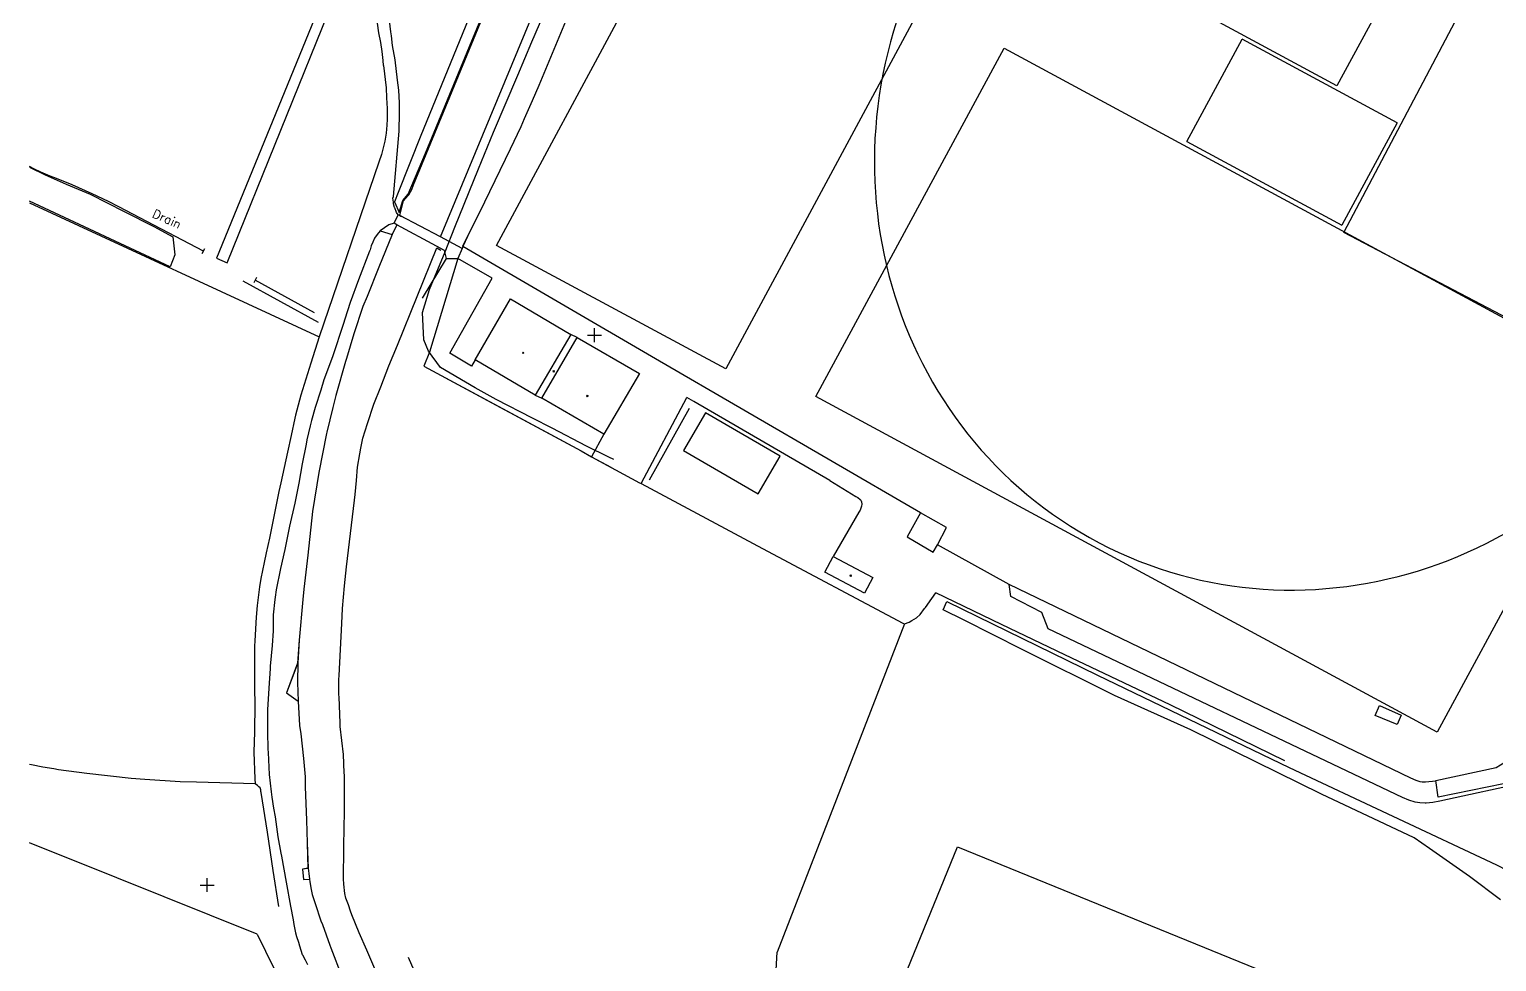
# Model space of a CAD drawing. Header units: millimetres. Extents: x 521005098 to 522149999836, y 174611071 to 175300000107.
# Drawn here: x 521550000236 to 521803461790, y 174911895531 to 175072956988 of the extents above; entities that cross this region are included whole.
import ezdxf

# ---------------------------------------------------------------- set-up
doc = ezdxf.new("R2010")
doc.units = ezdxf.units.MM
doc.header["$LTSCALE"] = 200
for name, color, linetype in [('0-35TEXT', 3, 'Continuous'), ('siteplan$0$0-35TEXT', 3, 'Continuous'), ('siteplan$0$siteplan$0$10', 1, 'Continuous'), ('siteplan$0$siteplan$0$14', 1, 'Continuous'), ('siteplan$0$siteplan$0$15', 1, 'Continuous'), ('siteplan$0$siteplan$0$18', 1, 'Continuous'), ('siteplan$0$siteplan$0$19', 1, 'Continuous'), ('siteplan$0$siteplan$0$20', 1, 'Continuous'), ('siteplan$0$siteplan$0$21', 1, 'Continuous'), ('siteplan$0$siteplan$0$23', 1, 'Continuous'), ('siteplan$0$siteplan$0$28', 1, 'Continuous'), ('siteplan$0$siteplan$0$34', 1, 'Continuous'), ('siteplan$0$siteplan$0$36', 1, 'Continuous'), ('siteplan$0$siteplan$0$37', 1, 'Continuous'), ('siteplan$0$siteplan$0$5', 1, 'Continuous'), ('siteplan$0$siteplan$0$8', 1, 'Continuous'), ('siteplan$0$siteplan$0$9', 1, 'Continuous')]:
    doc.layers.add(name, color=color, linetype=linetype)
doc.layers.get('siteplan$0$0-35TEXT').off()
doc.styles.add('siteplan$0$siteplan$0$TXT', font='txt.shx')

# ---------------------------------------------------------------- blocks, each defined once
blk = doc.blocks.new('siteplan$0$siteplan')
at = {"layer": 'siteplan$0$siteplan$0$10', "color": 8}
for p, q in [((21153.25, 75000), (21138, 74963.25)), ((21110.38, 74972.38), (21110.12, 74974)), ((21112.44, 74972.5), (21112.12, 74975.44)), ((21110.69, 74970.69), (21110.38, 74972.38)), ((21112.56, 74971.81), (21112.44, 74972.5)), ((21112.75, 74970.19), (21112.56, 74971.81)), ((21110.94, 74969.12), (21110.69, 74970.69)), ((21111.12, 74967.56), (21110.94, 74969.12)), ((21113.19, 74967.69), (21112.75, 74970.19)), ((21111.19, 74966.69), (21111.12, 74967.56)), ((21111.19, 74966.69), (21111.62, 74962.88)), ((21113.62, 74964.19), (21113.19, 74967.69)), ((21113.81, 74962.44), (21113.62, 74964.19)), ((21111.62, 74962.88), (21111.69, 74961.12)), ((21113.94, 74960.25), (21113.81, 74962.44)), ((21138, 74963.25), (21136.88, 74960.62)), ((21111.69, 74961.12), (21111.81, 74959.31)), ((21111.81, 74959.31), (21111.81, 74957.44)), ((21113.94, 74958.56), (21113.94, 74960.25)), ((21136.88, 74960.62), (21135.5, 74957.5)), ((21111.75, 74956.38), (21111.62, 74955)), ((21111.81, 74957.44), (21111.75, 74956.38)), ((21113.88, 74955.38), (21113.94, 74958.56)), ((21135.5, 74957.5), (21134.88, 74956.12)), ((21111.62, 74955), (21111.38, 74953.62)), ((21112.88, 74944.06), (21113.88, 74955.38)), ((21134.88, 74956.12), (21133.06, 74952.25)), ((21110.81, 74951.31), (21110.38, 74950)), ((21111.38, 74953.62), (21110.81, 74951.31)), ((21133.06, 74952.25), (21128.62, 74943.12)), ((21110.38, 74950), (21100.06, 74919.81)), ((21112.81, 74943.81), (21112.88, 74944.06)), ((21112.88, 74943.12), (21112.81, 74943.81)), ((21050, 74942.97), (21100.06, 74919.81)), ((21112.88, 74942.81), (21112.88, 74943.12)), ((21113.06, 74942.19), (21112.88, 74942.81)), ((21113.12, 74942.12), (21113.06, 74942.19)), ((21113.44, 74941.31), (21113.12, 74942.12)), ((21113.69, 74940.94), (21113.44, 74941.31)), ((21128.62, 74943.12), (21125.69, 74937.19)), ((21112.12, 74939.19), (21110.62, 74938.12)), ((21113, 74939.5), (21112.12, 74939.19)), ((21113, 74939.5), (21113.69, 74940.94)), ((21113.5, 74939.19), (21113, 74939.5)), ((21120.31, 74935.5), (21113.5, 74939.19)), ((21114, 74940.81), (21113.69, 74940.94)), ((21121, 74937.12), (21114, 74940.81)), ((21109.31, 74936.19), (21109.06, 74935.56)), ((21109.62, 74936.88), (21109.31, 74936.19)), ((21110.06, 74937.5), (21109.62, 74936.88)), ((21110.62, 74938.12), (21110.06, 74937.5)), ((21122.5, 74936.31), (21121, 74937.12)), ((21124.75, 74935.12), (21122.5, 74936.31)), ((21125.69, 74937.19), (21124.88, 74935.44)), ((21108.75, 74934.62), (21106.88, 74929.69)), ((21108.88, 74934.88), (21108.75, 74934.62)), ((21109.06, 74935.56), (21108.88, 74934.88)), ((21117.94, 74926.5), (21122.06, 74933.38)), ((21124, 74933.38), (21119.12, 74917.19)), ((21121.69, 74934.75), (21120.31, 74935.5)), ((21122.06, 74933.38), (21121.69, 74934.75)), ((21122.06, 74933.38), (21124, 74933.38)), ((21124.75, 74935.12), (21124, 74933.38)), ((21124.88, 74935.44), (21124.75, 74935.12)), ((21086.88, 74929.5), (21099.88, 74922.38)), ((21106.88, 74929.69), (21105.44, 74925.75)), ((21105.44, 74925.75), (21104.5, 74922.88)), ((21104.25, 74922.12), (21102.38, 74916.38)), ((21104.5, 74922.88), (21104.25, 74922.12)), ((21100.06, 74919.81), (21098.62, 74915.31)), ((21102.38, 74916.38), (21100.88, 74912.38)), ((21119.12, 74917.19), (21118.12, 74914.75)), ((21098.62, 74915.31), (21096.88, 74909.75)), ((21118.12, 74914.75), (21145.31, 74900.12)), ((21100.38, 74910.62), (21099.38, 74907.62)), ((21100.88, 74912.38), (21100.38, 74910.62)), ((21096.88, 74909.75), (21096, 74906.31)), ((21095.88, 74905.81), (21095.25, 74902.81)), ((21096, 74906.31), (21095.88, 74905.81)), ((21099.38, 74907.62), (21098.75, 74905.38)), ((21098.5, 74904.44), (21097.94, 74902.06)), ((21098.75, 74905.38), (21098.5, 74904.44)), ((21095.25, 74902.81), (21094.62, 74899.94)), ((21097.81, 74901.31), (21097.12, 74897.88)), ((21097.94, 74902.06), (21097.81, 74901.31)), ((21094.62, 74899.94), (21093.44, 74894.62)), ((21145.31, 74900.12), (21147.12, 74899.12)), ((21147.12, 74899.12), (21150.44, 74897.31)), ((21097.12, 74897.88), (21096.56, 74894.56)), ((21093.12, 74893.12), (21091.94, 74887.38)), ((21093.44, 74894.62), (21093.12, 74893.12)), ((21096.56, 74894.56), (21095.88, 74891.12)), ((21095.88, 74891.12), (21094.94, 74887.12)), ((21091.94, 74887.38), (21091.5, 74885.06)), ((21094.94, 74887.12), (21094.12, 74883.12)), ((21091.5, 74885.06), (21090.88, 74882.5)), ((21094.12, 74883.12), (21093.38, 74879.81)), ((21090.56, 74880.88), (21090, 74878.06)), ((21090.88, 74882.5), (21090.56, 74880.88)), ((21090, 74878.06), (21089.75, 74876.62)), ((21093.38, 74879.81), (21092.62, 74876.12)), ((21089.75, 74876.62), (21089.38, 74873.44)), ((21092.62, 74876.12), (21092.44, 74874.88)), ((21089.38, 74873.44), (21089.19, 74871.38)), ((21092.38, 74874.44), (21092.12, 74871.81)), ((21092.44, 74874.88), (21092.38, 74874.44)), ((21089.19, 74871.38), (21088.94, 74867.31)), ((21092.12, 74871.81), (21092.12, 74870.31)), ((21092.12, 74870.31), (21092.12, 74869.06)), ((21092.12, 74869.06), (21091.94, 74866.5)), ((21088.94, 74867.31), (21088.88, 74866.38)), ((21088.88, 74866.38), (21088.88, 74862.38)), ((21091.94, 74866.5), (21091.62, 74862.94)), ((21091.62, 74862.56), (21091.38, 74859.12)), ((21091.62, 74862.94), (21091.62, 74862.56)), ((21096.38, 74863.5), (21094.44, 74858.31)), ((21088.88, 74862.38), (21088.88, 74860.38)), ((21088.88, 74860.38), (21088.94, 74855.12)), ((21091.38, 74859.12), (21091.12, 74855.38)), ((21094.44, 74858.31), (21096.44, 74856.88)), ((21088.94, 74855.12), (21088.88, 74852.88)), ((21091.12, 74855.38), (21091.12, 74851.62)), ((21088.88, 74852.88), (21088.88, 74851.62)), ((21088.88, 74851.62), (21088.75, 74848.06)), ((21091.12, 74851.62), (21091.19, 74848.62)), ((21088.75, 74848.06), (21088.94, 74843.5)), ((21091.19, 74848.62), (21091.25, 74848)), ((21091.25, 74848), (21091.44, 74844.25)), ((21050.38, 74845.88), (21050, 74845.95)), ((21052.31, 74845.5), (21050.38, 74845.88)), ((21054.25, 74845.19), (21052.31, 74845.5)), ((21055.06, 74845.06), (21054.25, 74845.19)), ((21059.94, 74844.38), (21055.06, 74845.06)), ((21067.56, 74843.56), (21059.94, 74844.38)), ((21069.94, 74843.38), (21067.56, 74843.56)), ((21076.06, 74842.94), (21069.94, 74843.38)), ((21078.88, 74842.88), (21076.06, 74842.94)), ((21089, 74842.62), (21078.88, 74842.88)), ((21088.94, 74843.5), (21089, 74842.62)), ((21091.44, 74844.25), (21091.75, 74841.25)), ((21091.75, 74841.25), (21091.88, 74840.31)), ((21091.88, 74840.31), (21092.19, 74838.44)), ((21092.19, 74838.44), (21092.44, 74836.94)), ((21092.44, 74836.94), (21092.81, 74834.31)), ((21065.12, 74826.38), (21050, 74832.42)), ((21092.81, 74834.31), (21092.94, 74833.44)), ((21092.94, 74833.44), (21093.44, 74830.62)), ((21093.44, 74830.62), (21093.56, 74830.12)), ((21093.56, 74830.12), (21094.38, 74825.62)), ((21098.19, 74828.06), (21097.19, 74827.88)), ((21097.19, 74827.88), (21097.38, 74826.06)), ((21089.38, 74816.62), (21065.12, 74826.38)), ((21094.38, 74825.62), (21095.12, 74821.5)), ((21097.38, 74826.06), (21098.38, 74826.12)), ((21095.12, 74821.5), (21095.56, 74819.12)), ((21095.56, 74819.12), (21095.69, 74818.31)), ((21095.69, 74818.31), (21096, 74816.88)), ((21096, 74816.88), (21096.12, 74816.25)), ((21089.38, 74816.62), (21093.69, 74807.81)), ((21096.12, 74816.25), (21096.5, 74815.25)), ((21096.5, 74815.25), (21096.69, 74814.62)), ((21096.69, 74814.62), (21096.88, 74813.88)), ((21096.88, 74813.88), (21097.12, 74813.12)), ((21097.12, 74813.12), (21097.19, 74813.06)), ((21097.19, 74813.06), (21097.62, 74812.19)), ((21097.62, 74812.19), (21098.06, 74811.38))]:
    blk.add_line(p, q, dxfattribs=at)
at = {"layer": 'siteplan$0$siteplan$0$14', "color": 8}
for p, q in [((21135.44, 74916.93), (21135.18, 74917.19)), ((21135.18, 74917.19), (21135.31, 74917.06)), ((21135.44, 74917.19), (21135.18, 74916.93)), ((21135.31, 74917.06), (21135.44, 74917.19)), ((21135.31, 74917.06), (21135.44, 74916.93)), ((21140.69, 74913.75), (21140.43, 74914.01)), ((21140.43, 74914.01), (21140.56, 74913.88)), ((21140.69, 74914.01), (21140.43, 74913.75)), ((21140.56, 74913.88), (21140.69, 74914.01)), ((21140.56, 74913.88), (21140.69, 74913.75)), ((21146.51, 74909.49), (21146.25, 74909.75)), ((21146.25, 74909.75), (21146.38, 74909.62)), ((21146.51, 74909.75), (21146.25, 74909.49)), ((21146.38, 74909.62), (21146.51, 74909.75)), ((21146.38, 74909.62), (21146.51, 74909.49)), ((21192.01, 74878.43), (21191.75, 74878.69)), ((21191.75, 74878.69), (21191.88, 74878.56)), ((21192.01, 74878.69), (21191.75, 74878.43)), ((21191.88, 74878.56), (21192.01, 74878.69)), ((21191.88, 74878.56), (21192.01, 74878.43))]:
    blk.add_line(p, q, dxfattribs=at)
at = {"layer": 'siteplan$0$siteplan$0$15', "color": 8}
for p, q in [((21126.06, 74970), (21133.62, 74988.38)), ((21118.44, 74951.56), (21126.06, 74970)), ((21115.44, 74944.5), (21118.44, 74951.56)), ((21114.5, 74943.38), (21115.44, 74944.5)), ((21113.12, 74943.06), (21113.88, 74941.31)), ((21113.88, 74941.31), (21114.5, 74943.38)), ((21288.63, 74843.58), (21219.25, 74877.06)), ((21207.88, 74872.69), (21208.5, 74874.12)), ((21211.5, 74870.88), (21207.88, 74872.69)), ((21221.5, 74865.81), (21211.5, 74870.88)), ((21237.44, 74857.88), (21221.5, 74865.81)), ((21250.62, 74851.94), (21237.44, 74857.88)), ((21273.19, 74840.81), (21250.62, 74851.94)), ((21292.94, 74843.19), (21303.38, 74845.44)), ((21303.38, 74845.44), (21304.88, 74846.38)), ((21289.57, 74843.22), (21288.63, 74843.58)), ((21290.27, 74842.98), (21289.57, 74843.22)), ((21290.59, 74842.92), (21290.27, 74842.98)), ((21291.15, 74842.89), (21290.59, 74842.92)), ((21292.95, 74843.1), (21291.15, 74842.89)), ((21293.38, 74840.31), (21292.94, 74843.19)), ((21289.19, 74833.31), (21273.19, 74840.81)), ((21291.88, 74831.44), (21289.19, 74833.31)), ((21298.75, 74826.62), (21291.88, 74831.44)), ((21304.12, 74822.56), (21298.75, 74826.62))]:
    blk.add_line(p, q, dxfattribs=at)
at = {"layer": 'siteplan$0$siteplan$0$18', "color": 8}
for p, q in [((21107.69, 74995.44), (21082.31, 74933.44)), ((21084.19, 74932.62), (21108.12, 74991.88)), ((21117.69, 74954.69), (21126.38, 74975.94)), ((21113.75, 74944.81), (21117.69, 74954.69)), ((21113.12, 74943.19), (21113.75, 74944.81)), ((21113.12, 74943.06), (21113.12, 74943.19)), ((21082.31, 74933.44), (21084.19, 74932.62)), ((21129.94, 74930), (21124, 74933.38)), ((21158.19, 74916.06), (21124.88, 74935.44)), ((21122.62, 74917), (21129.94, 74930)), ((21144.62, 74919.75), (21143.56, 74920.25)), ((21126.38, 74914.75), (21122.62, 74917)), ((21127, 74915.88), (21126.38, 74914.75)), ((21137.38, 74909.75), (21138.5, 74909.25)), ((21149.25, 74903), (21147.12, 74899.12)), ((21208.5, 74874.12), (21234.5, 74861.38)), ((21234.5, 74861.38), (21267.62, 74845.44)), ((21267.62, 74845.44), (21303.44, 74828.62)), ((21089.44, 74842.31), (21089, 74842.62)), ((21089.62, 74842.12), (21089.44, 74842.31)), ((21307.44, 74843.19), (21293.38, 74840.31)), ((21089.88, 74841.94), (21089.62, 74842.12)), ((21089.94, 74841.75), (21089.88, 74841.94)), ((21090, 74841.56), (21089.94, 74841.75)), ((21090, 74841.31), (21090, 74841.56)), ((21090.06, 74841.12), (21090, 74841.31)), ((21091.12, 74834.25), (21090.06, 74841.12)), ((21092.12, 74827.62), (21091.12, 74834.25)), ((21093.12, 74821.44), (21092.12, 74827.62)), ((21303.44, 74828.62), (21316.81, 74821.69)), ((21115.44, 74812.69), (21122.94, 74795.38))]:
    blk.add_line(p, q, dxfattribs=at)
at = {"layer": 'siteplan$0$siteplan$0$19', "color": 8}
for p, q in [((21129.94, 74930), (21124, 74933.38)), ((21122.62, 74917), (21129.94, 74930)), ((21126.38, 74914.75), (21122.62, 74917)), ((21127, 74915.88), (21126.38, 74914.75)), ((21203.94, 74889.44), (21158.19, 74916.06)), ((21137.38, 74909.75), (21138.5, 74909.25)), ((21155.69, 74894.5), (21163.56, 74909.38)), ((21164.81, 74908.69), (21163.56, 74909.38)), ((21188.25, 74895), (21164.81, 74908.69)), ((21149.25, 74903), (21147.12, 74899.12)), ((21188.25, 74895), (21192.75, 74892.25)), ((21192.75, 74892.25), (21193.12, 74892.06)), ((21193.12, 74892.06), (21193.5, 74891.75)), ((21193.5, 74891.75), (21193.62, 74891.62)), ((21193.75, 74890.56), (21193.5, 74889.88)), ((21193.62, 74891.62), (21193.75, 74891.31)), ((21193.75, 74891.31), (21193.81, 74890.94)), ((21193.81, 74890.94), (21193.75, 74890.56)), ((21193.31, 74889.56), (21188.88, 74881.88)), ((21193.5, 74889.88), (21193.31, 74889.56)), ((21219.25, 74877.06), (21206.88, 74883.88)), ((21205.88, 74874.62), (21206.56, 74875.62)), ((21217.94, 74870.12), (21206.56, 74875.62)), ((21219.56, 74875), (21219.25, 74877.06)), ((21203.88, 74871.88), (21204.62, 74872.88)), ((21204.62, 74872.88), (21204.81, 74873.06)), ((21204.81, 74873.06), (21205.88, 74874.62)), ((21224.88, 74872.19), (21219.56, 74875)), ((21201.19, 74870.25), (21202, 74870.56)), ((21202, 74870.56), (21202.44, 74870.81)), ((21202.44, 74870.81), (21203.25, 74871.31)), ((21203.25, 74871.31), (21203.88, 74871.88)), ((21228.88, 74864.88), (21217.94, 74870.12)), ((21226, 74869.38), (21224.88, 74872.19)), ((21287.19, 74840.25), (21226, 74869.38)), ((21247.06, 74856.25), (21228.88, 74864.88)), ((21266.88, 74846.56), (21247.06, 74856.25)), ((21312.69, 74843.75), (21293.62, 74839.62)), ((21288.31, 74839.81), (21287.19, 74840.25)), ((21289.38, 74839.44), (21288.31, 74839.81)), ((21293.62, 74839.62), (21292.44, 74839.38)), ((21290.19, 74839.31), (21289.38, 74839.44)), ((21291.12, 74839.25), (21290.19, 74839.31)), ((21291.31, 74839.25), (21291.12, 74839.25)), ((21292.44, 74839.38), (21291.31, 74839.25)), ((21178.19, 74795.69), (21179.19, 74813.56))]:
    blk.add_line(p, q, dxfattribs=at)
at = {"layer": 'siteplan$0$siteplan$0$20', "color": 8}
for p, q in [((21153.25, 75000), (21138, 74963.25)), ((21138, 74963.25), (21136.88, 74960.62)), ((21136.88, 74960.62), (21135.5, 74957.5)), ((21135.5, 74957.5), (21134.88, 74956.12)), ((21134.88, 74956.12), (21133.06, 74952.25)), ((21133.06, 74952.25), (21128.62, 74943.12)), ((21128.62, 74943.12), (21124.83, 74935.46)), ((21113, 74939.5), (21112.12, 74939.19)), ((21113, 74939.5), (21113.69, 74940.94)), ((21114.29, 74940.56), (21113.83, 74940.85)), ((21124, 74933.38), (21119.12, 74917.19)), ((21122.06, 74933.38), (21124, 74933.38)), ((21119.12, 74917.19), (21118.12, 74914.75)), ((21118.12, 74914.75), (21131.38, 74907.62)), ((21131.38, 74907.62), (21145.31, 74900.12)), ((21157.12, 74895.12), (21164.06, 74907.5)), ((21145.31, 74900.12), (21147.12, 74899.12)), ((21147.12, 74899.12), (21155.38, 74894.62)), ((21155.38, 74894.62), (21155.69, 74894.5)), ((21155.69, 74894.5), (21176.62, 74883.25)), ((21203.94, 74889.44), (21201.62, 74885.31)), ((21208.44, 74886.88), (21203.94, 74889.44)), ((21201.62, 74885.31), (21206.12, 74882.62)), ((21206.88, 74883.88), (21208.44, 74886.88)), ((21176.62, 74883.25), (21200.88, 74870.38)), ((21206.12, 74882.62), (21206.88, 74883.88)), ((21187.44, 74879.19), (21188.88, 74881.88)), ((21188.88, 74881.88), (21195.69, 74878.25)), ((21194.25, 74875.56), (21187.44, 74879.19)), ((21195.69, 74878.25), (21194.25, 74875.56)), ((21201.19, 74870.25), (21179.19, 74813.56)), ((21200.88, 74870.38), (21201.19, 74870.25)), ((21282.5, 74854.44), (21283.25, 74856.12)), ((21283.25, 74856.12), (21286.94, 74854.5)), ((21286.25, 74852.88), (21282.5, 74854.44)), ((21286.94, 74854.5), (21286.25, 74852.88))]:
    blk.add_line(p, q, dxfattribs=at)
at = {"layer": 'siteplan$0$siteplan$0$21', "color": 8}
for p, q in [((21308.39, 75023.37), (21275.87, 74963.19)), ((21275.87, 74963.19), (21168.54, 75021.2)), ((21277.09, 74937.88), (21319.67, 75018.75)), ((21130.69, 74935.61), (21173.34, 75014.86)), ((21212.97, 74993.53), (21170.32, 74914.28)), ((21185.85, 74909.54), (21218.38, 74969.71)), ((21218.38, 74969.71), (21325.7, 74911.7)), ((21249.97, 74953.56), (21259.53, 74971.24)), ((21286.29, 74956.78), (21259.53, 74971.24)), ((21286.29, 74956.78), (21276.73, 74939.1)), ((21249.97, 74953.56), (21276.73, 74939.1)), ((21321.33, 74914.58), (21277.09, 74937.88)), ((21170.32, 74914.28), (21130.69, 74935.61)), ((21325.7, 74911.7), (21293.18, 74851.53)), ((21293.18, 74851.53), (21185.85, 74909.54)), ((21193.34, 74790.08), (21210.32, 74831.75)), ((21210.32, 74831.75), (21293.67, 74797.78))]:
    blk.add_line(p, q, dxfattribs=at)
blk.add_ellipse((21270.74, 74952.73), major_axis=(35.95, 68.46), ratio=0.957346, start_param=0, end_param=6.283175, dxfattribs=at)
at = {"layer": 'siteplan$0$siteplan$0$23', "color": 8}
for p, q in [((21117.69, 74954.69), (21126.38, 74975.94)), ((21113.75, 74944.81), (21117.69, 74954.69)), ((21113.12, 74943.19), (21113.75, 74944.81)), ((21050.88, 74942.88), (21050, 74943.28)), ((21074.31, 74931.94), (21050.88, 74942.88)), ((21113.12, 74943.06), (21113.12, 74943.19))]:
    blk.add_line(p, q, dxfattribs=at)
at = {"layer": 'siteplan$0$siteplan$0$28', "color": 8}
for p, q in [((21050, 74949.15), (21052.75, 74947.81)), ((21052.75, 74947.81), (21056.38, 74946.19)), ((21056.38, 74946.19), (21060.5, 74944.5)), ((21060.5, 74944.5), (21066.38, 74941.5)), ((21066.38, 74941.5), (21071.5, 74938.88)), ((21071.5, 74938.88), (21074.81, 74937.12)), ((21074.81, 74937.12), (21075.12, 74934)), ((21112.69, 74937.5), (21110.38, 74931.88)), ((21110.62, 74938.12), (21112.69, 74937.5)), ((21075.12, 74934), (21074.31, 74931.94)), ((21113.62, 74918.38), (21120.38, 74935.19)), ((21120.38, 74935.19), (21121.06, 74934.81)), ((21110.38, 74931.88), (21108.38, 74926.81)), ((21108.38, 74926.81), (21107.62, 74925.06)), ((21107.62, 74925.06), (21106.06, 74920.38)), ((21106.06, 74920.38), (21104.81, 74916.12)), ((21112.12, 74914.81), (21113.62, 74918.38)), ((21104.81, 74916.12), (21104.62, 74915.56)), ((21104.62, 74915.56), (21102.94, 74909.69)), ((21110.69, 74911.19), (21112.12, 74914.81)), ((21109.5, 74908.19), (21110.69, 74911.19)), ((21102.94, 74909.69), (21102.44, 74907.62)), ((21108.44, 74904.88), (21109.5, 74908.19)), ((21102.44, 74907.62), (21101.38, 74903.38)), ((21101.31, 74903.12), (21100, 74896.38)), ((21101.38, 74903.38), (21101.31, 74903.12)), ((21107.62, 74902.31), (21108.44, 74904.88)), ((21107.06, 74899.62), (21107.25, 74900.62)), ((21107.25, 74900.62), (21107.62, 74902.31)), ((21106.69, 74897.31), (21107.06, 74899.62)), ((21100, 74896.38), (21098.94, 74889.69)), ((21106.5, 74895), (21106.69, 74897.31)), ((21106.31, 74892.62), (21106.5, 74895)), ((21105.5, 74885.88), (21106.19, 74891.62)), ((21106.19, 74891.62), (21106.31, 74892.62)), ((21098.94, 74889.69), (21098.12, 74882.12)), ((21104.81, 74880.12), (21105.5, 74885.88)), ((21098.12, 74882.12), (21097.44, 74876.25)), ((21104.44, 74876.81), (21104.81, 74880.12)), ((21097.44, 74876.25), (21097.25, 74874.44)), ((21104.12, 74872.88), (21104.44, 74876.81)), ((21097.25, 74874.44), (21096.62, 74867.44)), ((21104, 74870.31), (21104.12, 74872.88)), ((21103.5, 74861.31), (21104, 74870.31)), ((21096.62, 74867.44), (21096.31, 74863.44)), ((21096.31, 74863.44), (21094.44, 74858.31)), ((21103.44, 74860.62), (21103.5, 74861.31)), ((21103.44, 74858), (21103.44, 74860.62)), ((21094.44, 74858.31), (21096.44, 74856.88)), ((21103.5, 74857.62), (21103.44, 74858)), ((21103.69, 74853.12), (21103.5, 74857.62)), ((21096.44, 74856.88), (21096.69, 74852.69)), ((21096.69, 74852.69), (21096.88, 74851.25)), ((21103.69, 74852.5), (21103.69, 74853.12)), ((21104, 74850.12), (21103.69, 74852.5)), ((21096.88, 74851.25), (21097.12, 74849.12)), ((21104.25, 74847.69), (21104, 74850.12)), ((21097.12, 74849.12), (21097.38, 74847)), ((21104.38, 74844.5), (21104.25, 74847.69)), ((21097.38, 74847), (21097.62, 74843.81)), ((21097.62, 74843.81), (21097.62, 74842.12)), ((21104.44, 74844.12), (21104.38, 74844.5)), ((21104.44, 74837.88), (21104.44, 74844.12)), ((21097.62, 74842.12), (21097.88, 74836.31)), ((21104.31, 74831.88), (21104.44, 74837.88)), ((21097.88, 74836.31), (21098, 74832.44)), ((21098, 74832.44), (21098.12, 74828)), ((21104.25, 74827.81), (21104.31, 74829.88)), ((21104.31, 74829.88), (21104.31, 74831.88)), ((21098.12, 74828), (21097.19, 74827.88)), ((21097.19, 74827.88), (21097.38, 74826.06)), ((21104.25, 74826.19), (21104.25, 74827.81)), ((21097.38, 74826.06), (21098.38, 74826.12)), ((21098.38, 74826.12), (21098.44, 74825.69)), ((21098.44, 74825.69), (21098.69, 74824.38)), ((21104.31, 74825.31), (21104.25, 74826.19)), ((21104.5, 74823.69), (21104.31, 74825.31)), ((21098.69, 74824.38), (21098.88, 74823.5)), ((21098.88, 74823.5), (21099.38, 74821.94)), ((21099.38, 74821.94), (21100.38, 74818.94)), ((21104.69, 74822.88), (21104.5, 74823.69)), ((21105.12, 74821.69), (21104.69, 74822.88)), ((21105.5, 74820.62), (21105.12, 74821.69)), ((21105.69, 74820), (21105.5, 74820.62)), ((21107, 74816.88), (21105.69, 74820)), ((21100.38, 74818.94), (21100.62, 74818.31)), ((21100.62, 74818.31), (21101.88, 74814.75)), ((21108.31, 74813.88), (21107, 74816.88)), ((21101.88, 74814.75), (21102.06, 74814.31)), ((21102.06, 74814.31), (21104, 74809.31)), ((21111.25, 74807), (21108.31, 74813.88))]:
    blk.add_line(p, q, dxfattribs=at)
at = {"layer": 'siteplan$0$siteplan$0$34', "color": 8}
for p, q in [((21136.81, 74970.81), (21139.62, 74977.31)), ((21134.38, 74965.06), (21136.81, 74970.81)), ((21130.19, 74955.19), (21134.38, 74965.06)), ((21127.56, 74948.88), (21130.19, 74955.19)), ((21123.5, 74938.81), (21127.56, 74948.88)), ((21121.81, 74934.5), (21123.5, 74938.81)), ((21119.12, 74928), (21121.81, 74934.5)), ((21117.94, 74924.06), (21119.12, 74928)), ((21118.12, 74919.31), (21117.94, 74924.06)), ((21118.94, 74917.38), (21118.12, 74919.31)), ((21121, 74914.56), (21118.94, 74917.38)), ((21127, 74911), (21121, 74914.56)), ((21130.62, 74909), (21127, 74911)), ((21136.94, 74905.81), (21130.62, 74909)), ((21140.31, 74904.06), (21136.94, 74905.81)), ((21146.25, 74900.94), (21140.31, 74904.06)), ((21150.12, 74899.06), (21146.25, 74900.94)), ((21150.94, 74898.62), (21150.12, 74899.06))]:
    blk.add_line(p, q, dxfattribs=at)
at = {"layer": 'siteplan$0$siteplan$0$36', "color": 8}
for p, q in [((21080.25, 74935.06), (21079.81, 74934.19)), ((21089.25, 74930.06), (21088.75, 74929.19))]:
    blk.add_line(p, q, dxfattribs=at)
at = {"layer": 'siteplan$0$siteplan$0$37', "color": 8}
for p, q in [((21116.38, 74946.12), (21138.62, 75000)), ((21121, 74937.12), (21147.12, 75000)), ((21050.88, 74948.81), (21050, 74949.25)), ((21052, 74948.31), (21050.88, 74948.81)), ((21053.62, 74947.62), (21052, 74948.31)), ((21054.69, 74947.19), (21053.62, 74947.62)), ((21057.38, 74946.12), (21054.69, 74947.19)), ((21060.88, 74944.56), (21057.38, 74946.12)), ((21116.06, 74945.31), (21116.38, 74946.12)), ((21063.69, 74943.19), (21060.88, 74944.56)), ((21114.62, 74943.31), (21115.06, 74943.81)), ((21115.06, 74943.81), (21115.44, 74944.25)), ((21115.44, 74944.25), (21115.56, 74944.38)), ((21115.56, 74944.38), (21116.06, 74945.31)), ((21065.44, 74942.31), (21063.69, 74943.19)), ((21080.06, 74934.62), (21065.44, 74942.31)), ((21114, 74940.81), (21114.62, 74943.31)), ((21113.5, 74939.19), (21112.69, 74937.5)), ((21112.69, 74937.5), (21110.38, 74931.88)), ((21110.38, 74931.88), (21108.38, 74926.81)), ((21099.25, 74924), (21089, 74929.62)), ((21108.38, 74926.81), (21107.62, 74925.06)), ((21107.62, 74925.06), (21106.06, 74920.38)), ((21106.06, 74920.38), (21104.81, 74916.12)), ((21104.81, 74916.12), (21104.62, 74915.56)), ((21104.62, 74915.56), (21102.94, 74909.69)), ((21102.94, 74909.69), (21102.44, 74907.62)), ((21102.44, 74907.62), (21101.38, 74903.38)), ((21101.31, 74903.12), (21100, 74896.38)), ((21101.38, 74903.38), (21101.31, 74903.12)), ((21100, 74896.38), (21098.94, 74889.69)), ((21098.94, 74889.69), (21098.12, 74882.12)), ((21098.12, 74882.12), (21097.44, 74876.25)), ((21097.44, 74876.25), (21097.25, 74874.44)), ((21097.25, 74874.44), (21096.62, 74867.44)), ((21096.62, 74867.44), (21096.38, 74863.5)), ((21096.38, 74863.5), (21096.31, 74860.12)), ((21096.31, 74860.12), (21096.44, 74856.88)), ((21096.44, 74856.88), (21096.69, 74852.69)), ((21096.69, 74852.69), (21096.88, 74851.25)), ((21096.88, 74851.25), (21097.12, 74849.12)), ((21097.12, 74849.12), (21097.38, 74847)), ((21097.38, 74847), (21097.62, 74843.81)), ((21097.62, 74843.81), (21097.62, 74842.12)), ((21097.62, 74842.12), (21097.88, 74836.31)), ((21097.88, 74836.31), (21098, 74832.44)), ((21098, 74832.44), (21098.19, 74828.06)), ((21098.19, 74828.06), (21098.25, 74827.12)), ((21098.25, 74827.12), (21098.38, 74826.12)), ((21098.38, 74826.12), (21098.44, 74825.69)), ((21098.44, 74825.69), (21098.69, 74824.38)), ((21098.69, 74824.38), (21098.88, 74823.5)), ((21098.88, 74823.5), (21099.38, 74821.94)), ((21099.38, 74821.94), (21100.38, 74818.94)), ((21100.38, 74818.94), (21100.62, 74818.31)), ((21100.62, 74818.31), (21101.88, 74814.75)), ((21101.88, 74814.75), (21102.06, 74814.31)), ((21102.06, 74814.31), (21104, 74809.31))]:
    blk.add_line(p, q, dxfattribs=at)
at = {"layer": 'siteplan$0$siteplan$0$5', "color": 8}
for p, q in [((21127, 74915.88), (21133.12, 74926.38)), ((21127, 74915.88), (21133.12, 74926.38)), ((21133.12, 74926.38), (21143.56, 74920.25)), ((21133.12, 74926.38), (21143.56, 74920.25)), ((21143.56, 74920.25), (21137.38, 74909.75)), ((21143.56, 74920.25), (21137.38, 74909.75)), ((21138.5, 74909.25), (21144.62, 74919.75)), ((21138.5, 74909.25), (21144.62, 74919.75)), ((21144.62, 74919.75), (21155.38, 74913.5)), ((21144.62, 74919.75), (21155.38, 74913.5)), ((21137.38, 74909.75), (21127, 74915.88)), ((21137.38, 74909.75), (21127, 74915.88)), ((21155.38, 74913.5), (21149.25, 74903)), ((21155.38, 74913.5), (21149.25, 74903)), ((21149.25, 74903), (21138.5, 74909.25)), ((21149.25, 74903), (21138.5, 74909.25)), ((21166.79, 74906.71), (21163, 74900.19)), ((21179.71, 74899.21), (21166.79, 74906.71)), ((21163, 74900.19), (21175.92, 74892.69)), ((21175.92, 74892.69), (21179.71, 74899.21))]:
    blk.add_line(p, q, dxfattribs=at)
at = {"layer": 'siteplan$0$siteplan$0$8', "color": 8}
for p, q in [((21116.38, 74946.12), (21138.62, 75000)), ((21121, 74937.12), (21147.12, 75000)), ((21116.06, 74945.31), (21116.38, 74946.12)), ((21114.62, 74943.31), (21115.06, 74943.81)), ((21115.06, 74943.81), (21115.44, 74944.25)), ((21115.44, 74944.25), (21115.56, 74944.38)), ((21115.56, 74944.38), (21116.06, 74945.31)), ((21114, 74940.81), (21114.62, 74943.31))]:
    blk.add_line(p, q, dxfattribs=at)
at = {"layer": 'siteplan$0$siteplan$0$9', "color": 8}
for p, q in [((21147.62, 74918.94), (21147.62, 74921.34)), ((21146.44, 74920.12), (21148.84, 74920.12)), ((21079.51, 74825.12), (21081.91, 74825.12)), ((21080.69, 74823.94), (21080.69, 74826.34))]:
    blk.add_line(p, q, dxfattribs=at)
at = {"layer": 'siteplan$0$siteplan$0$5', "color": 8, "style": 'siteplan$0$siteplan$0$TXT'}
blk.add_text('Drain', height=1.5, rotation=336.3, dxfattribs=at).set_placement((21071.12, 74940.56))
blk = doc.blocks.new('siteplan')
at = {"layer": 'siteplan$0$0-35TEXT', "xscale": 1000, "yscale": 1000, "zscale": 1000}
blk.add_blockref('siteplan$0$siteplan', (500000000, 100000000), dxfattribs=at)

msp = doc.modelspace()

# ---------------------------------------------------------------- block references
at = {"layer": '0-35TEXT', "xscale": 1000, "yscale": 1000, "zscale": 1000}
msp.add_blockref('siteplan', (500000094.73971, 99999891.38169), dxfattribs=at)

doc.saveas('drawing.dxf')
